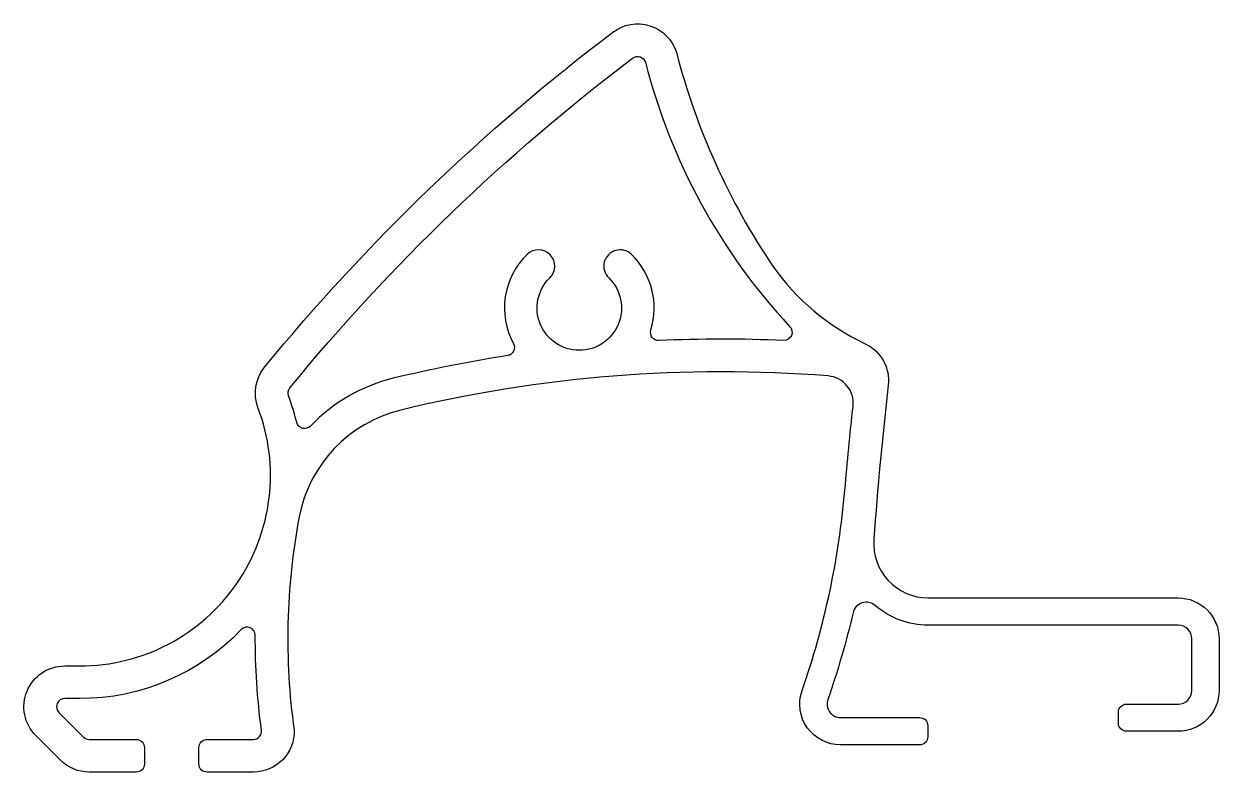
# Model space of a CAD drawing. Extents: x 945.1 to 989, y -13.2 to 14.3.
import ezdxf

# ---------------------------------------------------------------- set-up
doc = ezdxf.new("R2010")
doc.units = 0
doc.header["$LTSCALE"] = 15
doc.layers.get('0').update_dxf_attribs({"linetype": 'CONTINUOUS'})

msp = doc.modelspace()

# ---------------------------------------------------------------- linework, layer by layer
msp.add_line((964.582, 5.236), (964.582, 5.236))
at = {"ltscale": 0.05}
msp.add_line((966.382, 5.236), (966.382, 5.236), dxfattribs=at)
msp.add_lwpolyline([(975.237, -2.81, -0.006034), (975.537, 0.28, 0.423097), (974.621, 1.385, 0.079203), (958.929, 0.133, 0.294495), (955.194, -3.795, 0.082061), (955.008, -11.618, -0.423761), (953.509, -13.167), (951.809, -13.167, -0.414214), (951.509, -12.867), (951.509, -12.267, -0.414214), (951.809, -11.967), (953.509, -11.967, 0.453944), (953.807, -11.627, -0.034698), (953.582, -8.142, 0.678185), (953.065, -7.933, -0.204773), (947.138, -10.467), (946.582, -10.467, 0.668179), (946.37, -10.979), (947.27, -11.879, 0.198912), (947.482, -11.967), (949.209, -11.967, -0.414214), (949.509, -12.267), (949.509, -12.867, -0.414214), (949.209, -13.167), (947.482, -13.167, -0.198912), (946.421, -12.727), (945.521, -11.827, -0.668179), (946.582, -9.267), (947.138, -9.267, 0.525231), (953.68, 0.224, -0.268671), (953.921, 1.708, -0.05939), (966.717, 14.016, -0.515921), (969.049, 13.281, 0.085189), (972.59, 5.415, 0.129587), (975.979, 2.572, -0.322098), (976.83, 1.042, 0.01117), (976.3, -4.625, 0.435175), (978.294, -6.767), (987.482, -6.767, -0.414214), (988.982, -8.267), (988.982, -10.167, -0.414214), (987.482, -11.667), (985.582, -11.667, -0.414214), (985.282, -11.367), (985.282, -10.967, -0.414214), (985.582, -10.667), (987.482, -10.667, 0.414214), (987.982, -10.167), (987.982, -8.267, 0.414214), (987.482, -7.767), (978.294, -7.767, -0.178943), (976.343, -7.045, 0.562726), (975.536, -7.31, -0.026831), (974.61, -10.503, 0.516462), (975.078, -11.163), (977.982, -11.163, -0.414214), (978.282, -11.463), (978.282, -11.867, -0.414214), (977.982, -12.167), (975.078, -12.167, -0.516462), (973.662, -10.172, 0.062983), (975.234, -2.81)], format="xyb", dxfattribs=at)
msp.add_lwpolyline([(963.563, 5.849, 0.335348), (963.063, 2.571, -0.518164), (962.845, 2.132, 0.020909), (958.646, 1.299, 0.144267), (955.612, -0.456, -0.593324), (955.103, -0.32, 0.031026), (954.801, 0.65, -0.268671), (954.85, 0.947, -0.059392), (967.441, 13.059, -0.52053), (967.909, 12.908, 0.124519), (973.201, 3.208, -0.699536), (972.985, 2.688, 0.022338), (968.412, 2.687, -0.518164), (968.112, 3.075, 0.280899), (967.4, 5.849, 1), (966.563, 4.989, -2.460195), (964.4, 4.989, 1)], format="xyb", close=True)

doc.saveas('drawing.dxf')
